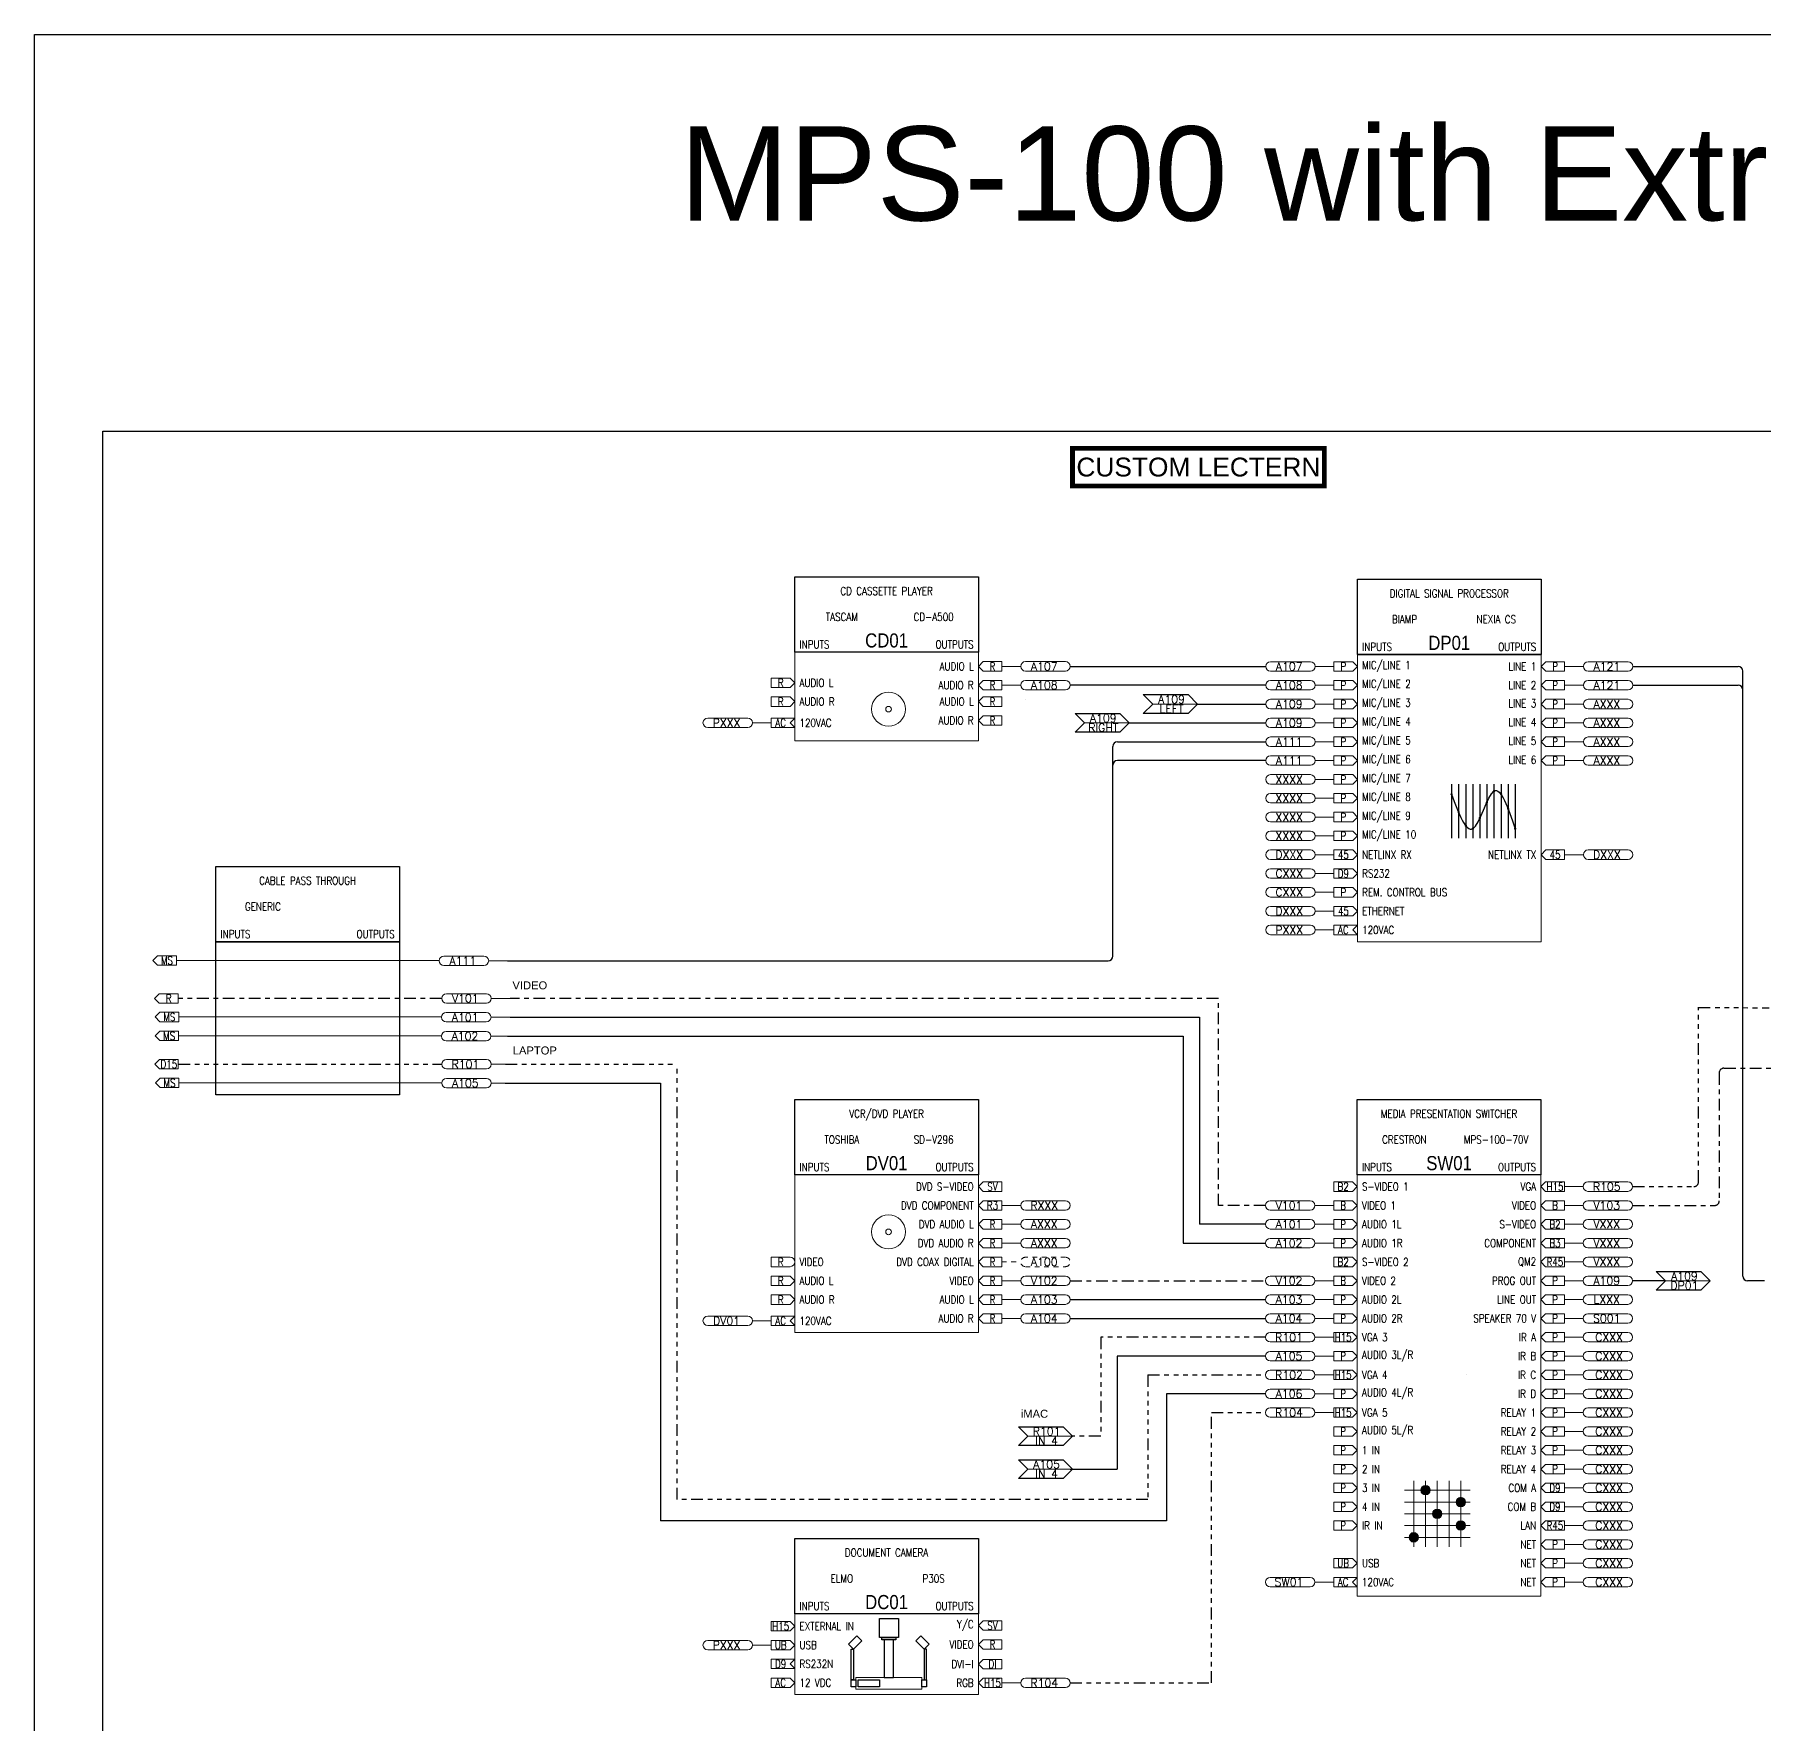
# Model space of a CAD drawing. Header units: inches. Extents: x -21 to 1517, y -4 to 60.
# Drawn here: x 0 to 36.75, y 23.6 to 59.5 of the extents above; entities that cross this region are included whole.
import ezdxf
from ezdxf.enums import TextEntityAlignment as Align

# ---------------------------------------------------------------- set-up
doc = ezdxf.new("R2010")
doc.units = ezdxf.units.IN
doc.header["$MEASUREMENT"] = 0
for name, pattern in [('5LVL-VID', [0.625, 0.25, -0.0625, 0, -0.0625, 0, -0.0625, 0, -0.0625, 0, -0.0625, 0, -0.0625]), ('ANA-AUD', [0.5, 0.25, 0.25]), ('COMP-VID', [0.375, 0.25, -0.0625, 0, -0.0625]), ('DIG-AUD', [0.815, 0.275, -0.1, 0.12, -0.1, 0.12, -0.1]), ('PHANTOM2', [1.25, 0.625, -0.125, 0.125, -0.125, 0.125, -0.125])]:
    doc.linetypes.add(name, pattern=pattern)
doc.layers.get('0').update_dxf_attribs({"lineweight": 20})
doc.layers.add('_EQ-BoundaryLines', color=4, linetype='PHANTOM2', lineweight=80)
for name, color, linetype in [('AUDIO', 1, 'Continuous'), ('AUDIO WIRENUMBER', 7, 'Continuous'), ('CONNECTORS', 7, 'Continuous'), ('CONTROL', 5, 'Continuous'), ('CONTROL WIRENUMBER', 7, 'Continuous'), ('DATA', 21, 'Continuous'), ('DEVICES', 7, 'Continuous'), ('POWER', 40, 'Continuous'), ('RACKS', 7, 'Continuous'), ('SIG_AUD_DIGITAL', 2, 'DIG-AUD'), ('SIG_AUDIO_ANALOG', 1, 'ANA-AUD'), ('SIG_RGBHV', 3, '5LVL-VID'), ('SIG_VIDEO', 3, 'COMP-VID'), ('TEXT', 4, 'Continuous'), ('VIDEO', 3, 'Continuous'), ('VIDEO WIRENUMBER', 7, 'Continuous'), ('WIRE NUMBER', 7, 'Continuous')]:
    doc.layers.add(name, color=color, linetype=linetype)
doc.styles.add('ARIAL', font='arial.ttf')
doc.styles.add('DZ', font='arial.ttf', dxfattribs={"height": 0.6})
doc.styles.add('ROMANS', font='romans.shx', dxfattribs={"width": 0.8})
doc.styles.get("Standard").update_dxf_attribs({"font": 'romans.shx'})
doc.styles.add('VSI', font='arial.ttf', dxfattribs={"width": 0.85})

# ---------------------------------------------------------------- blocks, each defined once
blk = doc.blocks.new('F_SYMBOL_DOC CAM')
at = {"layer": 'DEVICES', "ltscale": 0.5}
for points in [[(-0.2, 0.85), (0.2, 0.85), (0.2, 0.45), (-0.2, 0.45)], [(-0.75, 0.2), (-0.856, 0.306), (-0.679, 0.483), (-0.573, 0.377)], [(-0.15, 0.45), (0.15, 0.45), (0.15, 0.4), (-0.15, 0.4)], [(0.75, 0.2), (0.856, 0.306), (0.679, 0.483), (0.573, 0.377)], [(-0.75, -0.45), (-0.8, -0.45), (-0.8, 0.2), (-0.75, 0.2)], [(0.75, -0.45), (0.8, -0.45), (0.8, 0.2), (0.75, 0.2)], [(-0.8, -0.45), (-0.7, -0.45), (-0.7, -0.6), (-0.8, -0.6)], [(-0.65, -0.45), (-0.2, -0.45), (-0.2, -0.6), (-0.65, -0.6)], [(0.7, -0.45), (0.8, -0.45), (0.8, -0.6), (0.7, -0.6)]]:
    blk.add_lwpolyline(points, close=True, dxfattribs=at)
for points in [[(0.1, 0.45), (-0.1, 0.45)], [(-0.1, 0.4), (-0.1, -0.4), (0.1, -0.4), (0.1, 0.4)]]:
    blk.add_lwpolyline(points, dxfattribs=at)
at = {"layer": 'DEVICES', "lineweight": 9, "ltscale": 0.02}
blk.add_lwpolyline([(-0.7, -0.4), (0.7, -0.4), (0.7, -0.65), (-0.7, -0.65)], close=True, dxfattribs=at)
blk = doc.blocks.new('DEVICE HEADER')
at = {"layer": 'DEVICES', "ltscale": 0.5}
blk.add_lwpolyline([(0, 1.6), (3.9, 1.6), (3.9, 0), (0, 0)], close=True, dxfattribs=at)
at = {"layer": 'DEVICES', "ltscale": 0.5, "style": 'VSI', "width": 0.85}
blk.add_attdef('IDXX', text='', height=0.3, dxfattribs=at).set_placement((1.95, 0.25), align=Align.MIDDLE_CENTER)
at = {"layer": 'TEXT', "lineweight": 5, "ltscale": 0.02, "insert": (0.1, 0.25), "char_height": 0.17, "width": 1.85, "attachment_point": 1, "style": 'ROMANS'}
blk.add_mtext('{\\Fromans|c0;\\W0.8;INPUTS}', dxfattribs=at)
at = {"layer": 'TEXT', "lineweight": 5, "ltscale": 0.02, "insert": (3.8, 0.25), "char_height": 0.17, "width": 1.85, "attachment_point": 3}
blk.add_mtext('{\\Fromans|c0;\\W0.8;OUTPUTS}', dxfattribs=at)
at = {"layer": 'TEXT', "ltscale": 0.5, "style": 'ROMANS', "width": 0.8}
for tag, p in [('DESCRIPTION', (1.95, 1.3)), ('MAKE', (1, 0.75)), ('MODEL', (2.95, 0.75))]:
    blk.add_attdef(tag, text='', height=0.17, dxfattribs=at).set_placement(p, align=Align.MIDDLE_CENTER)
blk = doc.blocks.new('F_CONN_MALE IN LEFT')
at = {"lineweight": 5, "ltscale": 0.02}
for p, q in [((-0.5, 0.1), (-0.1, 0.1)), ((-0.5, 0.1), (-0.5, -0.1)), ((-0.1, -0.1), (-0.5, -0.1))]:
    blk.add_line(p, q, dxfattribs=at)
at = {"lineweight": 20, "ltscale": 0.02}
for p, q in [((0, 0), (-0.1, 0.1)), ((-0.1, -0.1), (0, 0))]:
    blk.add_line(p, q, dxfattribs=at)
at = {"layer": 'DEVICES', "ltscale": 0.5, "width": 0.8, "flags": 4}
blk.add_attdef('XX', text='', height=0.17, dxfattribs=at).set_placement((-0.3, 0), align=Align.MIDDLE_CENTER)
blk = doc.blocks.new('F_CONN_MALE OUT RIGHT')
at = {"lineweight": 20, "ltscale": 0.02}
for p, q in [((0, 0), (0.1, 0.1)), ((0.1, -0.1), (0, 0))]:
    blk.add_line(p, q, dxfattribs=at)
at = {"lineweight": 5, "ltscale": 0.02}
for p, q in [((0.5, 0.1), (0.1, 0.1)), ((0.5, 0.1), (0.5, -0.1)), ((0.1, -0.1), (0.5, -0.1))]:
    blk.add_line(p, q, dxfattribs=at)
at = {"layer": 'DEVICES', "ltscale": 0.5, "width": 0.8, "flags": 4}
blk.add_attdef('XX', text='', height=0.17, dxfattribs=at).set_placement((0.3, 0), align=Align.MIDDLE_CENTER)
blk = doc.blocks.new('CABLE NUMBER OUT')
at = {"linetype": 'ByBlock', "lineweight": 5, "ltscale": 0.02}
blk.add_line((0, 0), (0.4, 0), dxfattribs=at)
blk.add_lwpolyline([(0.5, 0.1, 1), (0.5, -0.1, -1), (0.5, -0.1), (1.35, -0.1, 1), (1.35, 0.1), (0.5, 0.1)], format="xyb", close=True, dxfattribs=at)
at = {"layer": 'WIRE NUMBER', "ltscale": 0.5}
blk.add_attdef('XXXX', text='', height=0.17, dxfattribs=at).set_placement((0.9, 0), align=Align.MIDDLE_CENTER)
at = {"layer": 'WIRE NUMBER', "ltscale": 0.5, "style": 'ROMANS', "width": 0.8}
blk.add_attdef('DESC OUT', text='', height=0.1, dxfattribs=at).set_placement((1.5, 0), align=Align.BOTTOM_LEFT)
blk.add_attdef('DESC IN', text='', height=0.1, dxfattribs=at).set_placement((1.5, -0.05), align=Align.TOP_LEFT)
blk = doc.blocks.new('F_CONN_FEMALE IN LEFT')
at = {"lineweight": 5, "ltscale": 0.02}
for p, q in [((-0.5, 0.1), (0, 0.1)), ((-0.5, 0.1), (-0.5, -0.1)), ((0, -0.1), (-0.5, -0.1))]:
    blk.add_line(p, q, dxfattribs=at)
at = {"lineweight": 20, "ltscale": 0.02}
for p, q in [((-0.1, 0), (0, 0.1)), ((0, -0.1), (-0.1, 0))]:
    blk.add_line(p, q, dxfattribs=at)
at = {"layer": 'DEVICES', "ltscale": 0.5, "width": 0.8, "flags": 4}
blk.add_attdef('XX', text='', height=0.17, dxfattribs=at).set_placement((-0.3, 0), align=Align.MIDDLE_CENTER)
blk = doc.blocks.new('F_CONN_IR IN LEFT')
at = {"lineweight": 5, "ltscale": 0.02}
for p, q in [((-0.5, 0.1), (-0.1, 0.1)), ((-0.5, 0.1), (-0.5, -0.1)), ((-0.1, -0.1), (-0.5, -0.1))]:
    blk.add_line(p, q, dxfattribs=at)
blk.add_arc((-0.1, 0), 0.1, 270, 90, dxfattribs=at)
at = {"layer": 'DEVICES', "ltscale": 0.5, "width": 0.8, "flags": 4}
blk.add_attdef('IR', text='', height=0.17, dxfattribs=at).set_placement((-0.3, 0), align=Align.MIDDLE_CENTER)
blk = doc.blocks.new('CABLE NUMBER IN')
at = {"linetype": 'ByBlock', "lineweight": 5, "ltscale": 0.02}
blk.add_line((-0.4, 0), (0, 0), dxfattribs=at)
blk.add_lwpolyline([(-1.35, 0.1, 1), (-1.35, -0.1, -1), (-1.35, -0.1), (-0.5, -0.1, 1), (-0.5, 0.1), (-1.35, 0.1)], format="xyb", close=True, dxfattribs=at)
at = {"layer": 'WIRE NUMBER', "ltscale": 0.5, "width": 0.8}
blk.add_attdef('DESC IN', text='', height=0.1, dxfattribs=at).set_placement((-1.5, 0), align=Align.BOTTOM_RIGHT)
at = {"layer": 'WIRE NUMBER', "ltscale": 0.5}
blk.add_attdef('XXXX', text='', height=0.17, dxfattribs=at).set_placement((-0.95, 0), align=Align.MIDDLE_CENTER)
at = {"layer": 'WIRE NUMBER', "ltscale": 0.5, "width": 0.8}
blk.add_attdef('DESC OUT', text='', height=0.1, dxfattribs=at).set_placement((-1.5, -0.05), align=Align.TOP_RIGHT)
blk = doc.blocks.new('F_VIDEO_TAG_L')
at = {"layer": 'VIDEO', "lineweight": 5, "ltscale": 0.02}
blk.add_line((-0.4, 0), (0, 0), dxfattribs=at)
blk.add_lwpolyline([(-1.35, 0.1, 1), (-1.35, -0.1, -1), (-1.35, -0.1), (-0.5, -0.1, 1), (-0.5, 0.1), (-1.35, 0.1)], format="xyb", close=True, dxfattribs=at)
at = {"layer": 'VIDEO WIRENUMBER', "ltscale": 0.5}
blk.add_attdef('VXXX', text='', height=0.17, dxfattribs=at).set_placement((-0.95, 0), align=Align.MIDDLE_CENTER)
blk = doc.blocks.new('F_AUDIO_TAG_L')
at = {"layer": 'AUDIO', "lineweight": 5, "ltscale": 0.02}
blk.add_line((-0.4, 0), (0, 0), dxfattribs=at)
blk.add_lwpolyline([(-1.35, 0.1, 1), (-1.35, -0.1, -1), (-1.35, -0.1), (-0.5, -0.1, 1), (-0.5, 0.1), (-1.35, 0.1)], format="xyb", close=True, dxfattribs=at)
at = {"layer": 'AUDIO WIRENUMBER', "ltscale": 0.5}
blk.add_attdef('AXXX', text='', height=0.17, dxfattribs=at).set_placement((-0.95, 0), align=Align.MIDDLE_CENTER)
blk = doc.blocks.new('F_SYMBOL_MATRIX')
at = {"layer": 'DEVICES', "lineweight": 20, "ltscale": 0.02}
h = blk.add_hatch(color=256, dxfattribs=at)
edge = h.paths.add_edge_path()
edge.add_arc((-0.25, 0.5), 0.1, 0, 360)
h = blk.add_hatch(color=256, dxfattribs=at)
edge = h.paths.add_edge_path()
edge.add_arc((0, 0), 0.1, 0, 360)
h = blk.add_hatch(color=256, dxfattribs=at)
edge = h.paths.add_edge_path()
edge.add_arc((0.5, 0.25), 0.1, 0, 360)
h = blk.add_hatch(color=256, dxfattribs=at)
edge = h.paths.add_edge_path()
edge.add_arc((0.5, -0.25), 0.1, 0, 360)
h = blk.add_hatch(color=256, dxfattribs=at)
edge = h.paths.add_edge_path()
edge.add_arc((-0.5, -0.5), 0.1, 0, 360)
for p, q in [((0.7, 0.5), (-0.7, 0.5)), ((-0.5, 0.7), (-0.5, -0.7)), ((-0.25, 0.7), (-0.25, -0.7)), ((0, 0.7), (0, -0.7)), ((0.25, 0.7), (0.25, -0.7)), ((0.5, 0.7), (0.5, -0.7)), ((0.7, 0.25), (-0.7, 0.25)), ((0.7, 0), (-0.7, 0)), ((0.7, -0.25), (-0.7, -0.25)), ((0.7, -0.5), (-0.7, -0.5))]:
    blk.add_line(p, q, dxfattribs=at)
for centre in [(-0.25, 0.5), (0, 0), (0.5, 0.25), (0.5, -0.25), (-0.5, -0.5)]:
    blk.add_circle(centre, 0.1, dxfattribs=at)
blk = doc.blocks.new('F_CONTROL_TAG_R')
at = {"layer": 'CONTROL', "lineweight": 5, "ltscale": 0.02}
blk.add_line((0, 0), (0.4, 0), dxfattribs=at)
blk.add_lwpolyline([(0.5, 0.1, 1), (0.5, -0.1, -1), (0.5, -0.1), (1.35, -0.1, 1), (1.35, 0.1), (0.5, 0.1)], format="xyb", close=True, dxfattribs=at)
at = {"layer": 'CONTROL WIRENUMBER', "ltscale": 0.5}
blk.add_attdef('CXXX', text='', height=0.17, dxfattribs=at).set_placement((0.95, 0), align=Align.MIDDLE_CENTER)
blk = doc.blocks.new('F_TAG_CUSTOM LECTERN')
at = {"layer": '_EQ-BoundaryLines', "linetype": 'Continuous', "const_width": 0.1}
blk.add_lwpolyline([(-2.7, 0.4), (2.65, 0.4), (2.65, -0.4), (-2.7, -0.4)], close=True, dxfattribs=at)
at = {"layer": '_EQ-BoundaryLines', "color": 7, "linetype": 'Continuous', "insert": (-0.025, 0), "char_height": 0.4, "width": 5.15, "attachment_point": 5, "style": 'DZ'}
blk.add_mtext('CUSTOM LECTERN', dxfattribs=at)
blk = doc.blocks.new('F_VIDEO_PAGE_TO_FROM')
at = {"layer": 'VIDEO'}
for p, q in [((0, 0), (-0.2, 0.2)), ((-0.2, 0.2), (0.75, 0.2)), ((0, 0), (-0.2, -0.2)), ((0.95, 0), (0.75, 0.2)), ((0.95, 0), (0.75, -0.2)), ((0.75, -0.2), (-0.2, -0.2))]:
    blk.add_line(p, q, dxfattribs=at)
at = {"layer": 'VIDEO', "lineweight": 5, "ltscale": 0.02}
blk.add_line((0, 0), (0.95, 0), dxfattribs=at)
at = {"layer": 'AUDIO WIRENUMBER'}
for tag, p in [('AXX', (0.4, 0.1)), ('DWG', (0.4, -0.1))]:
    blk.add_attdef(tag, text='', height=0.17, dxfattribs=at).set_placement(p, align=Align.MIDDLE_CENTER)
blk = doc.blocks.new('F_PAGE TO FROM')
at = {"color": 0}
for p, q in [((0, 0), (-0.2, 0.2)), ((-0.2, 0.2), (0.75, 0.2)), ((0, 0), (-0.2, -0.2)), ((0.95, 0), (0.75, 0.2)), ((0.95, 0), (0.75, -0.2)), ((0.75, -0.2), (-0.2, -0.2))]:
    blk.add_line(p, q, dxfattribs=at)
at = {"color": 0, "lineweight": 5, "ltscale": 0.02}
blk.add_line((0, 0), (0.95, 0), dxfattribs=at)
at = {"layer": 'AUDIO WIRENUMBER'}
for tag, p in [('XXX', (0.4, 0.1)), ('DWG', (0.4, -0.1))]:
    blk.add_attdef(tag, text='', height=0.17, dxfattribs=at).set_placement(p, align=Align.MIDDLE_CENTER)
blk = doc.blocks.new('F_SYMBOL_MIXER')
at = {"layer": 'CONNECTORS', "ltscale": 0.5}
for p, q in [((-0.7, 0.55), (-0.7, -0.6)), ((-0.55, 0.55), (-0.55, -0.6)), ((-0.4, 0.55), (-0.4, -0.6)), ((-0.25, 0.55), (-0.25, -0.6)), ((-0.1, 0.55), (-0.1, -0.6)), ((0.05, 0.55), (0.05, -0.6)), ((0.2, 0.55), (0.2, -0.6)), ((0.35, 0.55), (0.35, -0.6)), ((0.5, 0.55), (0.5, -0.6)), ((0.65, 0.55), (0.65, -0.6))]:
    blk.add_line(p, q, dxfattribs=at)
at = {"layer": 'CONNECTORS', "ltscale": 0.5, "const_width": 0.025}
for points in [[(0.188, 0.4, 1), (0.212, 0.4, 1)], [(-0.712, 0.333, 1), (-0.688, 0.333, 1)], [(0.038, 0.162, 1), (0.062, 0.162, 1)], [(0.337, 0.341, 1), (0.363, 0.341, 1)], [(0.488, 0.025, 1), (0.513, 0.025, 1)], [(-0.562, -0.048, 1), (-0.538, -0.048, 1)], [(-0.413, -0.33, 1), (-0.387, -0.33, 1)], [(-0.112, -0.171, 1), (-0.087, -0.171, 1)], [(-0.262, -0.4, 1), (-0.237, -0.4, 1)], [(0.638, -0.4, 1), (0.663, -0.4, 1)]]:
    blk.add_lwpolyline(points, format="xyb", close=True, dxfattribs=at)
at = {"layer": 'CONNECTORS', "ltscale": 0.5}
blk.add_spline([(-0.7, 0.333), (-0.25, -0.4), (0.2, 0.4), (0.65, -0.4)], degree=3, dxfattribs=at)

msp = doc.modelspace()

# ---------------------------------------------------------------- linework, layer by layer
at = {"layer": 'Defpoints', "ltscale": 0.5}
msp.add_lwpolyline([(0, 59.5), (84.3, 59.5), (84.3, -3.75), (0, -3.75)], close=True, dxfattribs=at)
at = {"layer": 'DEVICES', "ltscale": 0.5}
msp.add_line((28.104, 46.328), (32.004, 46.328), dxfattribs=at)
at = {"layer": 'DEVICES', "lineweight": 5, "ltscale": 0.02}
for points in [[(16.15, 46.379), (20.05, 46.379), (20.05, 44.494), (16.15, 44.494)], [(28.104, 46.328), (32.004, 46.328), (32.004, 40.228), (28.104, 40.228)], [(16.15, 35.275), (20.05, 35.275), (20.05, 31.925), (16.15, 31.925)], [(28.1, 35.275), (32, 35.275), (32, 26.325), (28.1, 26.325)], [(16.15, 25.95), (20.05, 25.95), (20.05, 24.233), (16.15, 24.233)]]:
    msp.add_lwpolyline(points, close=True, dxfattribs=at)
at = {"layer": 'DEVICES'}
msp.add_lwpolyline([(3.85, 40.225), (7.75, 40.225), (7.75, 36.975), (3.85, 36.975)], close=True, dxfattribs=at)
at = {"layer": 'DEVICES', "lineweight": 20, "ltscale": 0.02}
for centre, radius in [((18.142, 45.169), 0.36), ((18.142, 45.169), 0.06), ((18.142, 34.065), 0.36), ((18.142, 34.065), 0.06)]:
    msp.add_circle(centre, radius, dxfattribs=at)
at = {"layer": 'RACKS'}
for p, q in [((1.45, 21.625), (1.449, 51.075)), ((1.449, 51.075), (62.8, 51.075))]:
    msp.add_line(p, q, dxfattribs=at)
at = {"layer": 'SIG_AUD_DIGITAL', "lineweight": 5, "ltscale": 0.02}
for p, q in [((21.05, 45.379), (21.05, 45.379)), ((21.9, 33.525), (21.05, 33.525)), ((21.05, 33.525), (21.05, 33.525)), ((20.55, 33.425), (20.95, 33.425)), ((21.05, 33.325), (21.05, 33.325)), ((21.05, 33.325), (21.9, 33.325))]:
    msp.add_line(p, q, dxfattribs=at)
for centre, start, end in [((21.05, 33.425), 90, 270), ((21.9, 33.425), 270, 90)]:
    msp.add_arc(centre, 0.1, start, end, dxfattribs=at)
at = {"layer": 'SIG_AUDIO_ANALOG'}
for p, q in [((22, 46.079), (26.154, 46.078)), ((33.954, 46.078), (36.191, 46.078)), ((36.291, 33.125), (36.291, 45.978)), ((26.154, 45.678), (22, 45.679)), ((33.954, 45.678), (36.191, 45.678)), ((24.704, 45.278), (26.154, 45.278)), ((23.254, 44.878), (26.154, 44.878)), ((23.006, 44.478), (26.154, 44.478)), ((22.906, 39.924), (22.906, 44.378)), ((26.154, 44.078), (23.006, 44.078)), ((8.597, 39.824), (3.012, 39.831)), ((10.047, 39.824), (22.806, 39.824)), ((8.647, 38.624), (3.062, 38.63)), ((10.1, 38.625), (24.75, 38.625)), ((24.75, 38.625), (24.75, 34.225)), ((8.643, 38.222), (3.059, 38.229)), ((10.05, 38.225), (24.4, 38.225)), ((24.4, 38.225), (24.4, 33.825)), ((8.65, 37.225), (3.066, 37.231)), ((10, 37.225), (13.3, 37.225)), ((13.3, 37.225), (13.3, 27.928)), ((26.15, 34.225), (24.75, 34.225)), ((24.4, 33.825), (26.15, 33.825)), ((34.65, 33.025), (33.95, 33.025)), ((36.75, 33.025), (36.391, 33.025)), ((22, 32.625), (26.15, 32.625)), ((22, 32.225), (26.15, 32.225)), ((26.15, 31.425), (23, 31.425)), ((23, 31.425), (23, 29.025)), ((26.15, 30.625), (24.05, 30.625)), ((24.05, 30.625), (24.05, 27.928)), ((22, 29.025), (23, 29.025)), ((24.05, 27.928), (13.3, 27.928))]:
    msp.add_line(p, q, dxfattribs=at)
for centre, start, end in [((36.191, 45.978), 0, 90), ((36.191, 45.578), 0, 90), ((23.006, 44.378), 90.0019, 180), ((23.006, 43.978), 90, 180), ((22.806, 39.924), 270, 0), ((36.391, 33.125), 180, 270)]:
    msp.add_arc(centre, 0.1, start, end, dxfattribs=at)
at = {"layer": 'SIG_RGBHV'}
for p, q in [((35.35, 35.125), (35.35, 38.837)), ((35.35, 38.833), (36.85, 38.825)), ((3.053, 37.625), (8.653, 37.626)), ((10.003, 37.626), (13.65, 37.625)), ((13.65, 28.378), (13.65, 37.625)), ((33.95, 35.025), (35.25, 35.025)), ((26.15, 31.825), (22.65, 31.825)), ((22.65, 31.825), (22.65, 29.725)), ((23.65, 31.025), (26.15, 31.025)), ((23.65, 31.025), (23.65, 28.378)), ((30.414, 31.025), (30.414, 31.025)), ((25, 24.483), (25, 30.225)), ((25, 30.225), (26.15, 30.225)), ((22.65, 29.725), (22.05, 29.725)), ((23.65, 28.378), (13.65, 28.378)), ((22, 24.483), (25, 24.483))]:
    msp.add_line(p, q, dxfattribs=at)
msp.add_arc((35.25, 35.125), 0.1, 270, 0, dxfattribs=at)
at = {"layer": 'SIG_VIDEO'}
for p, q in [((8.65, 39.025), (3.05, 39.025)), ((25.15, 39.025), (10.1, 39.025)), ((25.15, 34.625), (25.15, 39.025)), ((35.89, 37.541), (46.563, 37.541)), ((35.79, 37.441), (35.79, 34.725)), ((26.15, 34.625), (25.15, 34.625)), ((33.95, 34.625), (35.69, 34.625)), ((22, 33.025), (26.15, 33.025))]:
    msp.add_line(p, q, dxfattribs=at)
for centre, start, end in [((35.89, 37.441), 90, 180), ((35.69, 34.725), 270, 0)]:
    msp.add_arc(centre, 0.1, start, end, dxfattribs=at)

# ---------------------------------------------------------------- block references
at = {"layer": 'AUDIO'}
for p, values in [((20.55, 46.079), {'XXXX': 'A107'}), ((20.55, 45.679), {'XXXX': 'A108'}), ((20.55, 34.225), {'XXXX': 'AXXX'}), ((20.55, 33.825), {'XXXX': 'AXXX'}), ((20.55, 32.625), {'XXXX': 'A103'}), ((20.55, 32.225), {'XXXX': 'A104'})]:
    msp.add_blockref('CABLE NUMBER OUT', p, dxfattribs=at).add_auto_attribs(values)
at = {"layer": 'AUDIO', "ltscale": 0.5}
for name, p, values in [('CABLE NUMBER IN', (27.604, 46.078), {'XXXX': 'A107'}), ('CABLE NUMBER OUT', (32.504, 46.078), {'XXXX': 'A121'}), ('CABLE NUMBER IN', (27.604, 45.678), {'XXXX': 'A108'}), ('CABLE NUMBER OUT', (32.504, 45.678), {'XXXX': 'A121'}), ('CABLE NUMBER IN', (27.604, 45.278), {'XXXX': 'A109'}), ('CABLE NUMBER OUT', (32.504, 45.278), {'XXXX': 'AXXX'}), ('CABLE NUMBER IN', (27.604, 44.878), {'XXXX': 'A109'}), ('CABLE NUMBER OUT', (32.504, 44.878), {'XXXX': 'AXXX'}), ('CABLE NUMBER IN', (27.604, 44.478), {'XXXX': 'A111'}), ('CABLE NUMBER OUT', (32.504, 44.478), {'XXXX': 'AXXX'}), ('CABLE NUMBER IN', (27.604, 44.078), {'XXXX': 'A111'}), ('CABLE NUMBER OUT', (32.504, 44.078), {'XXXX': 'AXXX'}), ('CABLE NUMBER IN', (27.604, 43.678), {'XXXX': 'XXXX'}), ('CABLE NUMBER IN', (27.604, 43.278), {'XXXX': 'XXXX'}), ('CABLE NUMBER IN', (27.604, 42.878), {'XXXX': 'XXXX'}), ('CABLE NUMBER IN', (27.604, 42.478), {'XXXX': 'XXXX'}), ('CABLE NUMBER IN', (27.6, 34.225), {'XXXX': 'A101'}), ('CABLE NUMBER IN', (27.6, 33.825), {'XXXX': 'A102'}), ('CABLE NUMBER OUT', (32.5, 33.025), {'XXXX': 'A109'}), ('CABLE NUMBER IN', (27.6, 32.625), {'XXXX': 'A103'}), ('CABLE NUMBER OUT', (32.5, 32.625), {'XXXX': 'LXXX'}), ('CABLE NUMBER IN', (27.6, 32.225), {'XXXX': 'A104'}), ('CABLE NUMBER OUT', (32.5, 32.225), {'XXXX': 'S001'}), ('CABLE NUMBER IN', (27.6, 31.425), {'XXXX': 'A105'}), ('CABLE NUMBER IN', (27.6, 30.625), {'XXXX': 'A106'})]:
    msp.add_blockref(name, p, dxfattribs=at).add_auto_attribs(values)
at = {"layer": 'CONNECTORS'}
for name, p, values in [('F_CONN_MALE OUT RIGHT', (20.05, 46.079), {'XX': 'R'}), ('F_CONN_MALE IN LEFT', (16.15, 45.729), {'XX': 'R'}), ('F_CONN_MALE OUT RIGHT', (20.05, 45.679), {'XX': 'R'}), ('F_CONN_MALE IN LEFT', (16.15, 45.329), {'XX': 'R'}), ('F_CONN_MALE OUT RIGHT', (20.05, 45.329), {'XX': 'R'}), ('F_CONN_FEMALE IN LEFT', (16.15, 44.879), {'XX': 'AC'}), ('F_CONN_MALE OUT RIGHT', (20.05, 44.929), {'XX': 'R'}), ('F_CONN_MALE OUT RIGHT', (2.512, 39.831), {'XX': 'MS'}), ('F_AUDIO_TAG_L', (10.047, 39.824), {'AXXX': 'A111'}), ('F_CONN_MALE OUT RIGHT', (2.55, 39.025), {'XX': 'R'}), ('F_VIDEO_TAG_L', (10.1, 39.025), {'VXXX': 'V101'}), ('F_CONN_MALE OUT RIGHT', (2.562, 38.63), {'XX': 'MS'}), ('F_AUDIO_TAG_L', (10.097, 38.624), {'AXXX': 'A101'}), ('F_CONN_MALE OUT RIGHT', (2.559, 38.229), {'XX': 'MS'}), ('F_AUDIO_TAG_L', (10.093, 38.222), {'AXXX': 'A102'}), ('F_CONN_MALE OUT RIGHT', (2.553, 37.626), {'XX': 'D15'}), ('F_VIDEO_TAG_L', (10.103, 37.626), {'VXXX': 'R101'}), ('F_CONN_MALE OUT RIGHT', (2.566, 37.231), {'XX': 'MS'}), ('F_AUDIO_TAG_L', (10.1, 37.225), {'AXXX': 'A105'}), ('F_CONN_MALE OUT RIGHT', (20.05, 35.025), {'XX': 'SV'}), ('F_CONN_MALE OUT RIGHT', (20.05, 34.625), {'XX': 'R3'}), ('F_CONN_MALE OUT RIGHT', (20.05, 34.225), {'XX': 'R'}), ('F_CONN_MALE OUT RIGHT', (20.05, 33.825), {'XX': 'R'}), ('F_CONN_IR IN LEFT', (16.15, 33.425), {'IR': 'R'}), ('F_CONN_MALE OUT RIGHT', (20.05, 33.425), {'XX': 'R'}), ('F_CONN_MALE IN LEFT', (16.15, 33.025), {'XX': 'R'}), ('F_CONN_MALE OUT RIGHT', (20.05, 33.025), {'XX': 'R'}), ('F_CONN_MALE IN LEFT', (16.15, 32.625), {'XX': 'R'}), ('F_CONN_MALE OUT RIGHT', (20.05, 32.625), {'XX': 'R'}), ('F_CONN_FEMALE IN LEFT', (16.15, 32.175), {'XX': 'AC'}), ('F_CONN_MALE OUT RIGHT', (20.05, 32.225), {'XX': 'R'}), ('F_CONN_MALE IN LEFT', (16.15, 25.686), {'XX': 'H15'}), ('F_CONN_MALE OUT RIGHT', (20.05, 25.7), {'XX': 'SV'}), ('F_CONN_MALE IN LEFT', (16.15, 25.286), {'XX': 'UB'}), ('F_CONN_MALE OUT RIGHT', (20.05, 25.3), {'XX': 'R'}), ('F_CONN_FEMALE IN LEFT', (16.15, 24.886), {'XX': 'D9'}), ('F_CONN_MALE OUT RIGHT', (20.05, 24.883), {'XX': 'DI'}), ('F_CONN_MALE IN LEFT', (16.15, 24.486), {'XX': 'AC'}), ('F_CONN_MALE OUT RIGHT', (20.05, 24.483), {'XX': 'H15'})]:
    msp.add_blockref(name, p, dxfattribs=at).add_auto_attribs(values)
at = {"layer": 'CONNECTORS', "ltscale": 0.5}
for name, p, values in [('F_CONN_MALE IN LEFT', (28.104, 46.078), {'XX': 'P'}), ('F_CONN_MALE OUT RIGHT', (32.004, 46.078), {'XX': 'P'}), ('F_CONN_MALE IN LEFT', (28.104, 45.678), {'XX': 'P'}), ('F_CONN_MALE OUT RIGHT', (32.004, 45.678), {'XX': 'P'}), ('F_CONN_MALE IN LEFT', (28.104, 45.278), {'XX': 'P'}), ('F_CONN_MALE OUT RIGHT', (32.004, 45.278), {'XX': 'P'}), ('F_CONN_MALE IN LEFT', (28.104, 44.878), {'XX': 'P'}), ('F_CONN_MALE OUT RIGHT', (32.004, 44.878), {'XX': 'P'}), ('F_CONN_MALE IN LEFT', (28.104, 44.478), {'XX': 'P'}), ('F_CONN_MALE OUT RIGHT', (32.004, 44.478), {'XX': 'P'}), ('F_CONN_MALE IN LEFT', (28.104, 44.078), {'XX': 'P'}), ('F_CONN_MALE OUT RIGHT', (32.004, 44.078), {'XX': 'P'}), ('F_CONN_MALE IN LEFT', (28.104, 43.678), {'XX': 'P'}), ('F_CONN_MALE IN LEFT', (28.104, 43.278), {'XX': 'P'}), ('F_CONN_MALE IN LEFT', (28.104, 42.878), {'XX': 'P'}), ('F_CONN_MALE IN LEFT', (28.104, 42.478), {'XX': 'P'}), ('F_CONN_MALE IN LEFT', (28.104, 42.078), {'XX': '45'}), ('F_CONN_MALE OUT RIGHT', (32.004, 42.078), {'XX': '45'}), ('F_CONN_MALE IN LEFT', (28.104, 41.678), {'XX': 'D9'}), ('F_CONN_MALE IN LEFT', (28.104, 41.278), {'XX': 'P'}), ('F_CONN_MALE IN LEFT', (28.104, 40.878), {'XX': '45'}), ('F_CONN_FEMALE IN LEFT', (28.104, 40.478), {'XX': 'AC'}), ('F_CONN_MALE IN LEFT', (28.1, 35.025), {'XX': 'B2'}), ('F_CONN_MALE OUT RIGHT', (32, 35.025), {'XX': 'H15'}), ('F_CONN_MALE IN LEFT', (28.1, 34.625), {'XX': 'B'}), ('F_CONN_MALE OUT RIGHT', (32, 34.625), {'XX': 'B'}), ('F_CONN_MALE IN LEFT', (28.1, 34.225), {'XX': 'P'}), ('F_CONN_MALE OUT RIGHT', (32, 34.225), {'XX': 'B2'}), ('F_CONN_MALE IN LEFT', (28.1, 33.825), {'XX': 'P'}), ('F_CONN_MALE OUT RIGHT', (32, 33.825), {'XX': 'B3'}), ('F_CONN_MALE IN LEFT', (28.1, 33.425), {'XX': 'B2'}), ('F_CONN_MALE OUT RIGHT', (32, 33.425), {'XX': 'R45'}), ('F_CONN_MALE IN LEFT', (28.1, 33.025), {'XX': 'B'}), ('F_CONN_MALE OUT RIGHT', (32, 33.025), {'XX': 'P'}), ('F_CONN_MALE IN LEFT', (28.1, 32.625), {'XX': 'P'}), ('F_CONN_MALE OUT RIGHT', (32, 32.625), {'XX': 'P'}), ('F_CONN_MALE IN LEFT', (28.1, 32.225), {'XX': 'P'}), ('F_CONN_MALE OUT RIGHT', (32, 32.225), {'XX': 'P'}), ('F_CONN_MALE IN LEFT', (28.1, 31.825), {'XX': 'H15'}), ('F_CONN_MALE OUT RIGHT', (32, 31.825), {'XX': 'P'}), ('F_CONN_MALE IN LEFT', (28.1, 31.425), {'XX': 'P'}), ('F_CONN_MALE OUT RIGHT', (32, 31.425), {'XX': 'P'}), ('F_CONN_MALE IN LEFT', (28.1, 31.025), {'XX': 'H15'}), ('F_CONN_MALE OUT RIGHT', (32, 31.025), {'XX': 'P'}), ('F_CONN_MALE IN LEFT', (28.1, 30.625), {'XX': 'P'}), ('F_CONN_MALE OUT RIGHT', (32, 30.625), {'XX': 'P'}), ('F_CONN_MALE IN LEFT', (28.1, 30.225), {'XX': 'H15'}), ('F_CONN_MALE OUT RIGHT', (32, 30.225), {'XX': 'P'}), ('F_CONN_MALE IN LEFT', (28.1, 29.825), {'XX': 'P'}), ('F_CONN_MALE OUT RIGHT', (32, 29.825), {'XX': 'P'}), ('F_CONN_MALE IN LEFT', (28.1, 29.425), {'XX': 'P'}), ('F_CONN_MALE OUT RIGHT', (32, 29.425), {'XX': 'P'}), ('F_CONN_MALE IN LEFT', (28.1, 29.025), {'XX': 'P'}), ('F_CONN_MALE OUT RIGHT', (32, 29.025), {'XX': 'P'}), ('F_CONN_MALE IN LEFT', (28.1, 28.625), {'XX': 'P'}), ('F_CONN_MALE OUT RIGHT', (32, 28.625), {'XX': 'D9'}), ('F_CONN_MALE IN LEFT', (28.1, 28.225), {'XX': 'P'}), ('F_CONN_MALE OUT RIGHT', (32, 28.225), {'XX': 'D9'}), ('F_CONN_MALE IN LEFT', (28.1, 27.825), {'XX': 'P'}), ('F_CONN_MALE OUT RIGHT', (32, 27.825), {'XX': 'R45'}), ('F_CONN_MALE OUT RIGHT', (32, 27.425), {'XX': 'P'}), ('F_CONN_MALE IN LEFT', (28.1, 27.025), {'XX': 'UB'}), ('F_CONN_MALE OUT RIGHT', (32, 27.025), {'XX': 'P'}), ('F_CONN_FEMALE IN LEFT', (28.1, 26.625), {'XX': 'AC'}), ('F_CONN_MALE OUT RIGHT', (32, 26.625), {'XX': 'P'})]:
    msp.add_blockref(name, p, dxfattribs=at).add_auto_attribs(values)
at = {"layer": 'CONTROL', "ltscale": 0.5}
for p in [(27.604, 41.678), (27.604, 41.278)]:
    msp.add_blockref('CABLE NUMBER IN', p, dxfattribs=at).add_auto_attribs({'XXXX': 'CXXX'})
at = {"layer": 'DATA', "ltscale": 0.5}
for name, p in [('CABLE NUMBER IN', (27.604, 42.078)), ('CABLE NUMBER OUT', (32.504, 42.078)), ('CABLE NUMBER IN', (27.604, 40.878))]:
    msp.add_blockref(name, p, dxfattribs=at).add_auto_attribs({'XXXX': 'DXXX'})
at = {"layer": 'DEVICES', "ltscale": 0.5}
for p, values in [((16.15, 46.379), {'MODEL': 'CD-A500', 'MAKE': 'TASCAM', 'DESCRIPTION': 'CD CASSETTE PLAYER', 'IDXX': 'CD01'}), ((28.104, 46.328), {'MODEL': 'NEXIA CS', 'MAKE': 'BIAMP', 'DESCRIPTION': 'DIGITAL SIGNAL PROCESSOR', 'IDXX': 'DP01'}), ((16.15, 35.275), {'MODEL': 'SD-V296', 'MAKE': 'TOSHIBA', 'DESCRIPTION': 'VCR/DVD PLAYER', 'IDXX': 'DV01'}), ((28.1, 35.275), {'MODEL': 'MPS-100-70V', 'MAKE': 'CRESTRON', 'DESCRIPTION': 'MEDIA PRESENTATION SWITCHER', 'IDXX': 'SW01'})]:
    msp.add_blockref('DEVICE HEADER', p, dxfattribs=at).add_auto_attribs(values)
for name, p in [('F_SYMBOL_MIXER', (30.804, 43.028)), ('F_SYMBOL_MATRIX', (29.8, 28.075))]:
    msp.add_blockref(name, p, dxfattribs=at)
at = {"layer": 'DEVICES'}
msp.add_blockref('DEVICE HEADER', (16.15, 25.95), dxfattribs=at).add_auto_attribs({'DESCRIPTION': 'DOCUMENT CAMERA', 'MAKE': 'ELMO', 'MODEL': 'P30S', 'IDXX': 'DC01'})
msp.add_blockref('F_SYMBOL_DOC CAM', (18.15, 25), dxfattribs=at)
at = {"layer": 'POWER'}
for p, values in [((15.65, 44.879), {'XXXX': 'PXXX'}), ((15.65, 32.175), {'XXXX': 'DV01'}), ((15.65, 25.286), {'XXXX': 'PXXX'})]:
    msp.add_blockref('CABLE NUMBER IN', p, dxfattribs=at).add_auto_attribs(values)
at = {"layer": 'POWER', "ltscale": 0.5}
for p, values in [((27.604, 40.478), {'XXXX': 'PXXX'}), ((27.6, 26.625), {'XXXX': 'SW01'})]:
    msp.add_blockref('CABLE NUMBER IN', p, dxfattribs=at).add_auto_attribs(values)
at = {"layer": 'RACKS'}
msp.add_blockref('F_TAG_CUSTOM LECTERN', (24.75, 50.31), dxfattribs=at)
at = {"layer": 'SIG_AUDIO_ANALOG'}
for name, p, values in [('F_PAGE TO FROM', (23.754, 45.278), {'XXX': 'A109', 'DWG': 'LEFT'}), ('F_PAGE TO FROM', (22.304, 44.878), {'XXX': 'A109', 'DWG': 'RIGHT'}), ('DEVICE HEADER', (3.85, 40.225), {'DESCRIPTION': 'CABLE PASS THROUGH', 'MAKE': 'GENERIC'}), ('F_PAGE TO FROM', (34.65, 33.025), {'XXX': 'A109', 'DWG': 'DP01'}), ('F_PAGE TO FROM', (21.1, 29.025), {'XXX': 'A105', 'DWG': 'IN 4'})]:
    msp.add_blockref(name, p, dxfattribs=at).add_auto_attribs(values)
at = {"layer": 'SIG_RGBHV'}
for name, p, values in [('F_CONTROL_TAG_R', (32.5, 31.825), {'CXXX': 'CXXX'}), ('F_CONTROL_TAG_R', (32.5, 31.425), {'CXXX': 'CXXX'}), ('F_CONTROL_TAG_R', (32.5, 31.025), {'CXXX': 'CXXX'}), ('F_CONTROL_TAG_R', (32.5, 30.625), {'CXXX': 'CXXX'}), ('F_CONTROL_TAG_R', (32.5, 30.225), {'CXXX': 'CXXX'}), ('F_VIDEO_PAGE_TO_FROM', (21.1, 29.725), {'AXX': 'R101', 'DWG': 'IN 4'}), ('F_CONTROL_TAG_R', (32.5, 29.825), {'CXXX': 'CXXX'}), ('F_CONTROL_TAG_R', (32.5, 29.425), {'CXXX': 'CXXX'}), ('F_CONTROL_TAG_R', (32.5, 29.025), {'CXXX': 'CXXX'}), ('F_CONTROL_TAG_R', (32.5, 28.625), {'CXXX': 'CXXX'}), ('F_CONTROL_TAG_R', (32.5, 28.225), {'CXXX': 'CXXX'}), ('F_CONTROL_TAG_R', (32.5, 27.825), {'CXXX': 'CXXX'}), ('F_CONTROL_TAG_R', (32.5, 27.425), {'CXXX': 'CXXX'}), ('F_CONTROL_TAG_R', (32.5, 27.025), {'CXXX': 'CXXX'}), ('F_CONTROL_TAG_R', (32.5, 26.625), {'CXXX': 'CXXX'})]:
    msp.add_blockref(name, p, dxfattribs=at).add_auto_attribs(values)
at = {"layer": 'VIDEO', "ltscale": 0.5}
for name, p, values in [('CABLE NUMBER OUT', (32.5, 35.025), {'XXXX': 'R105'}), ('CABLE NUMBER IN', (27.6, 34.625), {'XXXX': 'V101'}), ('CABLE NUMBER OUT', (32.5, 34.625), {'XXXX': 'V103'}), ('CABLE NUMBER OUT', (32.5, 34.225), {'XXXX': 'VXXX'}), ('CABLE NUMBER OUT', (32.5, 33.825), {'XXXX': 'VXXX'}), ('CABLE NUMBER OUT', (32.5, 33.425), {'XXXX': 'VXXX'}), ('CABLE NUMBER IN', (27.6, 33.025), {'XXXX': 'V102'}), ('CABLE NUMBER IN', (27.6, 31.825), {'XXXX': 'R101'}), ('CABLE NUMBER IN', (27.6, 31.025), {'XXXX': 'R102'}), ('CABLE NUMBER IN', (27.6, 30.225), {'XXXX': 'R104'})]:
    msp.add_blockref(name, p, dxfattribs=at).add_auto_attribs(values)
at = {"layer": 'VIDEO'}
for p, values in [((20.55, 34.625), {'XXXX': 'RXXX'}), ((20.55, 33.025), {'XXXX': 'V102'}), ((20.55, 24.483), {'XXXX': 'R104'})]:
    msp.add_blockref('CABLE NUMBER OUT', p, dxfattribs=at).add_auto_attribs(values)

# ---------------------------------------------------------------- texts
at = {"layer": 'AUDIO WIRENUMBER', "ltscale": 0.5}
msp.add_attdef('A100', text='', height=0.17, dxfattribs=at).set_placement((21.45, 33.425), align=Align.MIDDLE_CENTER)
at = {"layer": 'RACKS', "style": 'ARIAL'}
msp.add_text('MPS-100 with Extron 7.1 surround processor', height=2, dxfattribs=at).set_placement((13.7, 55.55))
at = {"layer": 'TEXT', "lineweight": 5, "ltscale": 0.02, "char_height": 0.17}
for s, insert, width, attachment_point in [('{\\W0.8;AUDIO L}', (19.95, 46.079), 1.85, 6), ('{\\W0.8;MIC/LINE 1}', (28.204, 46.078), 1.85, 4), ('{\\W0.8;LINE 1}', (31.904, 46.078), 1.85, 6), ('{\\W0.8;AUDIO L}', (16.25, 45.729), 1.85, 4), ('{\\W0.8;AUDIO R}', (19.95, 45.679), 1.85, 6), ('{\\W0.8;MIC/LINE 2}', (28.204, 45.678), 1.85, 4), ('{\\W0.8;LINE 2}', (31.904, 45.678), 1.85, 6), ('{\\W0.8;AUDIO R}', (16.25, 45.329), 1.85, 4), ('{\\W0.8;AUDIO L}', (19.95, 45.329), 1.85, 6), ('{\\W0.8;MIC/LINE 3}', (28.204, 45.278), 1.85, 4), ('{\\W0.8;LINE 3}', (31.904, 45.293), 1.85, 6), ('{\\Fromans|c0;\\W0.8;120VAC}', (16.25, 44.879), 1.85, 4), ('{\\W0.8;AUDIO R}', (19.95, 44.929), 1.85, 6), ('{\\W0.8;MIC/LINE 4}', (28.204, 44.878), 1.85, 4), ('{\\W0.8;LINE 4}', (31.904, 44.893), 1.85, 6), ('{\\W0.8;MIC/LINE 5}', (28.204, 44.478), 1.85, 4), ('{\\W0.8;LINE 5}', (31.904, 44.493), 1.85, 6), ('{\\W0.8;MIC/LINE 6}', (28.204, 44.078), 1.85, 4), ('{\\W0.8;LINE 6}', (31.904, 44.093), 1.85, 6), ('{\\W0.8;MIC/LINE 7}', (28.204, 43.678), 1.85, 4), ('{\\W0.8;MIC/LINE 8}', (28.204, 43.278), 1.85, 4), ('{\\W0.8;MIC/LINE 9}', (28.204, 42.878), 1.85, 4), ('{\\W0.8;MIC/LINE 10}', (28.204, 42.478), 1.85, 4), ('{\\W0.8;NETLINX RX}', (28.204, 42.078), 1.85, 4), ('{\\W0.8;NETLINX TX}', (31.904, 42.078), 1.85, 6), ('{\\W0.8;RS232}', (28.204, 41.678), 2.35, 4), ('{\\W0.8;REM. CONTROL BUS}', (28.204, 41.278), 2.35, 4), ('{\\W0.8;ETHERNET}', (28.204, 40.878), 1.85, 4), ('{\\Fromans|c0;\\W0.8;120VAC}', (28.204, 40.478), 1.85, 4), ('{\\W0.8;DVD S-VIDEO}', (19.95, 35.025), 1.85, 6), ('{\\W0.8;S-VIDEO 1}', (28.2, 35.025), 1.85, 4), ('{\\W0.8;VGA}', (31.9, 35.025), 1.85, 6), ('{\\W0.8;DVD COMPONENT}', (19.95, 34.625), 1.85, 6), ('{\\W0.8;VIDEO 1}', (28.2, 34.625), 1.85, 4), ('{\\W0.8;VIDEO}', (31.9, 34.625), 1.85, 6), ('{\\W0.8;DVD AUDIO L}', (19.95, 34.225), 1.85, 6), ('{\\W0.8;AUDIO 1L}', (28.2, 34.225), 1.85, 4), ('{\\W0.8;S-VIDEO}', (31.9, 34.225), 1.85, 6), ('{\\W0.8;DVD AUDIO R}', (19.95, 33.825), 1.85, 6), ('{\\W0.8;AUDIO 1R}', (28.2, 33.825), 1.85, 4), ('{\\W0.8;COMPONENT}', (31.9, 33.825), 1.85, 6), ('{\\W0.8;VIDEO}', (16.25, 33.425), 1.85, 4), ('{\\W0.8;DVD COAX DIGITAL}', (19.95, 33.425), 1.97978, 6), ('{\\W0.8;S-VIDEO 2}', (28.2, 33.425), 1.85, 4), ('{\\W0.8;QM2}', (31.9, 33.425), 1.85, 6), ('{\\W0.8;AUDIO L}', (16.25, 33.025), 1.85, 4), ('{\\W0.8;VIDEO}', (19.95, 33.025), 1.85, 6), ('{\\W0.8;VIDEO 2}', (28.2, 33.025), 1.85, 4), ('{\\W0.8;PROG OUT}', (31.9, 33.025), 1.85, 6), ('{\\W0.8;AUDIO R}', (16.25, 32.625), 1.85, 4), ('{\\W0.8;AUDIO L}', (19.95, 32.625), 1.85, 6), ('{\\W0.8;AUDIO 2L}', (28.2, 32.625), 1.85, 4), ('{\\W0.8;LINE OUT}', (31.9, 32.625), 1.85, 6), ('{\\Fromans|c0;\\W0.8;120VAC}', (16.25, 32.175), 1.85, 4), ('{\\W0.8;AUDIO R}', (19.95, 32.225), 1.85, 6), ('{\\W0.8;AUDIO 2R}', (28.2, 32.225), 1.85, 4), ('{\\W0.8;SPEAKER 70 V}', (31.9, 32.225), 1.85, 6), ('{\\W0.8;VGA 3}', (28.2, 31.825), 1.85, 4), ('{\\W0.8;IR A}', (31.9, 31.825), 1.85, 6), ('{\\W0.8;AUDIO 3L/R}', (28.2, 31.425), 1.85, 4), ('{\\W0.8;IR B}', (31.9, 31.425), 1.85, 6), ('{\\W0.8;VGA 4}', (28.2, 31.025), 1.85, 4), ('{\\W0.8;IR C}', (31.9, 31.025), 1.85, 6), ('{\\W0.8;AUDIO 4L/R}', (28.2, 30.625), 1.85, 4), ('{\\W0.8;IR D}', (31.9, 30.625), 1.85, 6), ('{\\W0.8;VGA 5}', (28.2, 30.225), 1.85, 4), ('{\\W0.8;RELAY 1}', (31.9, 30.225), 1.85, 6), ('{\\W0.8;AUDIO 5L/R}', (28.2, 29.825), 1.85, 4), ('{\\W0.8;RELAY 2}', (31.9, 29.825), 1.85, 6), ('{\\W0.8;1 IN}', (28.2, 29.425), 1.85, 4), ('{\\W0.8;RELAY 3}', (31.9, 29.425), 1.85, 6), ('{\\W0.8;2 IN}', (28.2, 29.025), 1.85, 4), ('{\\W0.8;RELAY 4}', (31.9, 29.025), 1.85, 6), ('{\\W0.8;3 IN}', (28.2, 28.625), 1.85, 4), ('{\\W0.8;COM A}', (31.9, 28.625), 1.85, 6), ('{\\W0.8;4 IN}', (28.2, 28.225), 1.85, 4), ('{\\W0.8;COM B}', (31.9, 28.225), 1.85, 6), ('{\\W0.8;IR IN}', (28.2, 27.825), 1.85, 4), ('{\\W0.8;LAN}', (31.9, 27.825), 1.85, 6), ('{\\W0.8;NET}', (31.9, 27.425), 1.85, 6), ('{\\W0.8;USB}', (28.2, 27.025), 1.85, 4), ('{\\W0.8;NET}', (31.9, 27.025), 1.85, 6), ('{\\W0.8;120VAC}', (28.2, 26.625), 1.85, 4), ('{\\W0.8;NET}', (31.9, 26.625), 1.85, 6), ('{\\W0.8;EXTERNAL IN}', (16.25, 25.686), 1.85, 4), ('{\\W0.8;Y/C}', (19.95, 25.7), 1.85, 6), ('{\\W0.8;USB}', (16.25, 25.286), 1.85, 4), ('{\\W0.8;VIDEO}', (19.95, 25.3), 1.85, 6), ('{\\W0.8;RS232N}', (16.25, 24.886), 1.85, 4), ('{\\W0.8;DVI-I}', (19.95, 24.883), 1.85, 6), ('{\\W0.8;12 VDC}', (16.25, 24.486), 1.85, 4), ('{\\W0.8;RGB}', (19.95, 24.483), 1.85, 6)]:
    msp.add_mtext(s, dxfattribs=dict(at, insert=insert, width=width, attachment_point=attachment_point))
at = {"layer": 'TEXT', "char_height": 0.17, "attachment_point": 1, "style": 'ARIAL'}
for s, insert in [('VIDEO', (10.152, 39.387)), ('LAPTOP', (10.159, 38.003)), ('iMAC', (20.952, 30.286))]:
    msp.add_mtext_dynamic_manual_height_columns(s, width=3.66373, gutter_width=10, heights=[0], dxfattribs=dict(at, insert=insert))

doc.saveas('drawing.dxf')
